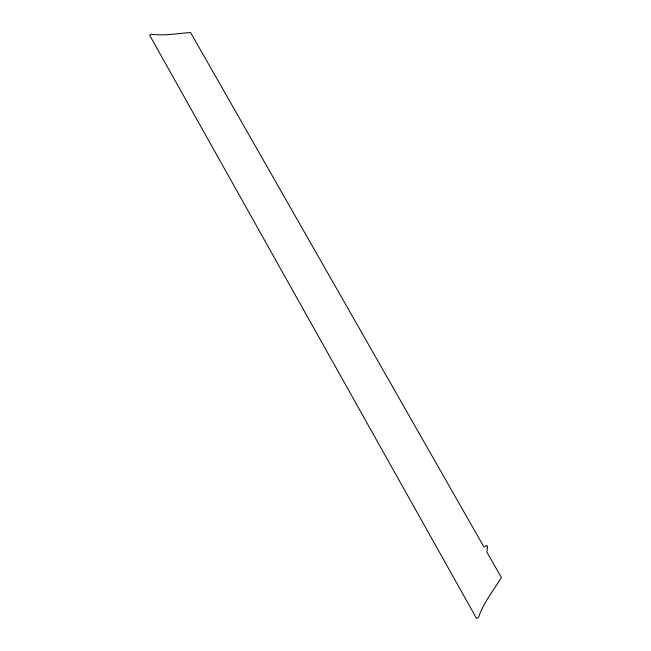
<?xml version="1.0" encoding="UTF-8"?>
<svg xmlns="http://www.w3.org/2000/svg" width="651" height="651" viewBox="0 0 651 651"><rect width="100%" height="100%" fill="white"/><g stroke="black" fill="none" stroke-linecap="round" stroke-linejoin="round"><path stroke-width="0.98" d="M487.371 547.247L486.875 552.089L501.368 577.51C493.491 590.571 483.416 602.728 478.526 617.351L476.556 618.45L149.632 35.187L151.349 34.178C164.377 36.114 177.568 33.331 190.597 32.55L483.994 547.035L486.924 545.392L487.371 547.247"/></g></svg>
